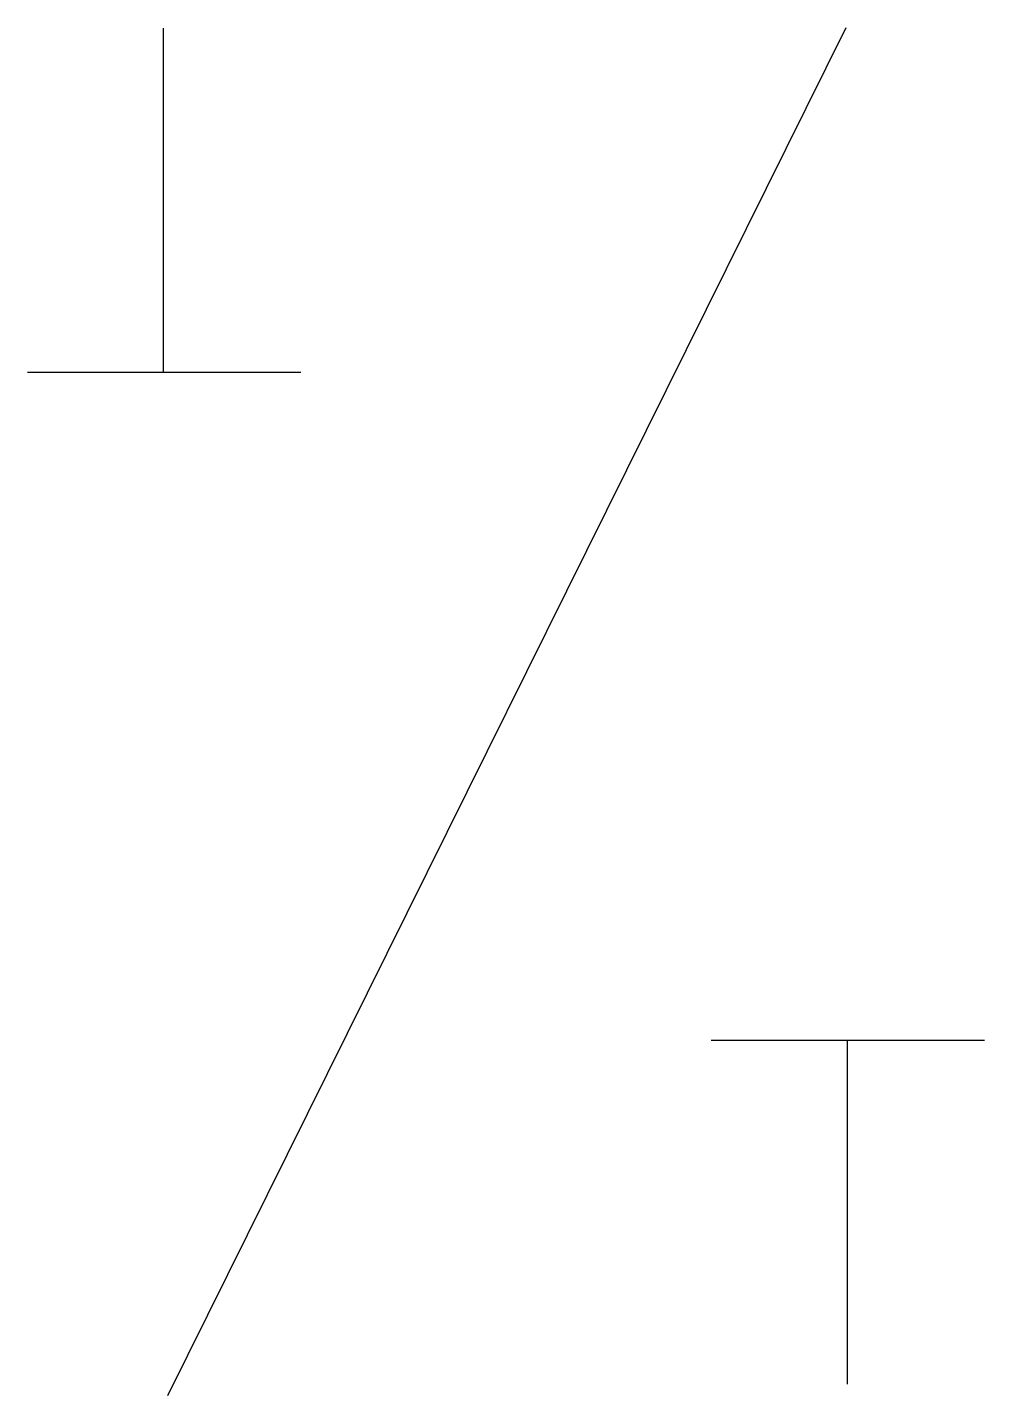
# Model space of a CAD drawing. Extents: x 837.8 to 844.8, y 194.4 to 204.4.
import ezdxf

# ---------------------------------------------------------------- set-up
doc = ezdxf.new("R2010")
doc.units = 0
doc.header["$LTSCALE"] = 5
doc.header["$MEASUREMENT"] = 0
doc.layers.add('11', color=1, linetype='CONTINUOUS')

msp = doc.modelspace()

# ---------------------------------------------------------------- linework, layer by layer
at = {"layer": '11'}
for p, q in [((838.819, 201.888), (838.819, 204.404)), ((838.85, 194.399), (843.812, 204.41)), ((837.823, 201.888), (839.823, 201.888)), ((842.823, 197), (844.823, 197)), ((843.819, 197), (843.819, 194.484))]:
    msp.add_line(p, q, dxfattribs=at)

doc.saveas('drawing.dxf')
